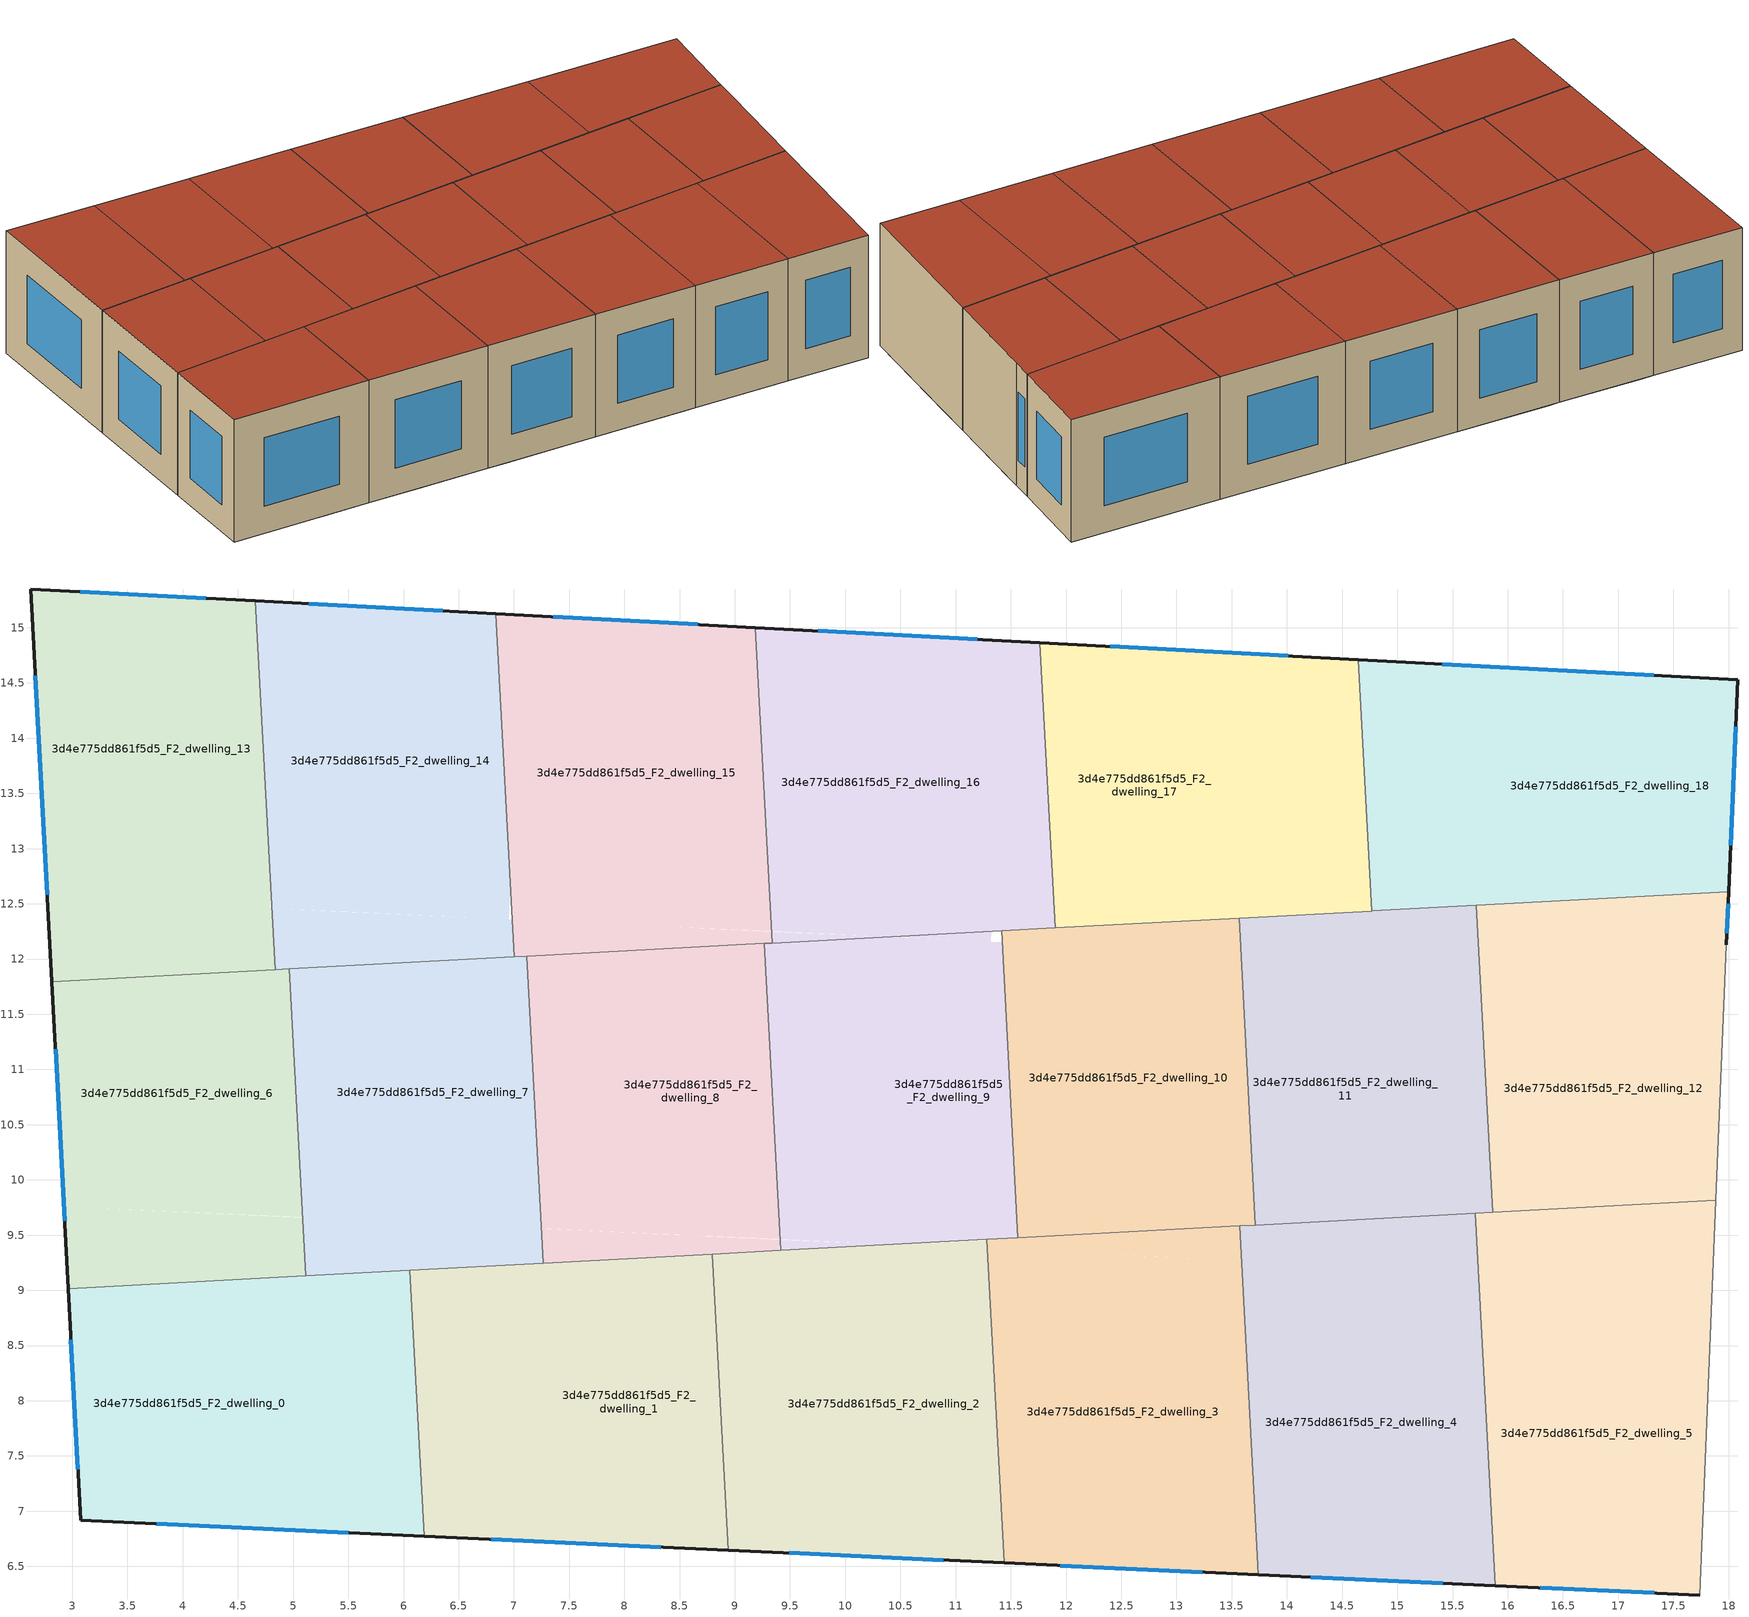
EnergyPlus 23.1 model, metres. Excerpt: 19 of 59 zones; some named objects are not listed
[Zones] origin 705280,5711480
3d4e775dd861f5d5_F2_dwelling_0
 floor to 3d4e775dd861f5d5_F1_dwelling_1 (EU_floor_Construction): 6.06,9.18 6.19,6.77 5.05,6.83 5.16,9.13 z6
 floor adiabatic (EU_floor_Construction): 6.06,9.18 5.16,9.13 5.05,6.83 6.19,6.77 3.08,6.92 2.96,9.02 z6
 wall outside (EU_wall_Construction): 2.96,9.02 3.08,6.92 6.19,6.77 z6:9
 wall to 3d4e775dd861f5d5_F2_dwelling_1 (EU_wall_Construction): 6.19,6.77 6.06,9.18 z6:9
 wall to 3d4e775dd861f5d5_F2_dwelling_6 (EU_wall_Construction): 5.11,9.13 2.96,9.02 z6:9
 wall to 3d4e775dd861f5d5_F2_dwelling_7 (EU_wall_Construction): 6.06,9.18 5.11,9.13 z6:9
 window (EU_Window_Construction): 3.76,6.89 5.5,6.81 / 2.99,8.55 3.05,7.38 z6.66:8.34
 roof outside (EU_roof_Construction): 6.19,6.77 6.06,9.18 2.96,9.02 3.08,6.92 z9
3d4e775dd861f5d5_F2_dwelling_1
 floor to 3d4e775dd861f5d5_F1_dwelling_1 (EU_floor_Construction): 7.28,9.25 7.16,6.73 6.19,6.77 6.06,9.18 z6
 floor to 3d4e775dd861f5d5_F1_dwelling_2 (EU_floor_Construction): 8.8,9.33 8.94,6.65 7.16,6.73 7.28,9.25 z6
 wall outside (EU_wall_Construction): 6.19,6.77 8.94,6.65 z6:9
 wall to 3d4e775dd861f5d5_F2_dwelling_2 (EU_wall_Construction): 8.94,6.65 8.8,9.33 z6:9
 wall to 3d4e775dd861f5d5_F2_dwelling_8 (EU_wall_Construction): 8.8,9.33 7.26,9.25 z6:9
 wall to 3d4e775dd861f5d5_F2_dwelling_7 (EU_wall_Construction): 7.26,9.25 6.06,9.18 z6:9
 window (EU_Window_Construction): 6.79,6.75 8.33,6.68 z6.66:8.34
 roof outside (EU_roof_Construction): 8.94,6.65 8.8,9.33 6.06,9.18 6.19,6.77 z9
3d4e775dd861f5d5_F2_dwelling_10
 floor to 3d4e775dd861f5d5_F1_dwelling_18 (EU_floor_Construction): 13.57,12.37 13.58,12.05 13.52,12.06 13.54,12.37 z6
 floor adiabatic (EU_floor_Construction): 13.57,12.37 13.71,9.59 11.56,9.48 11.42,12.26 13.54,12.37 13.52,12.06 13.58,12.05 z6
 wall to 3d4e775dd861f5d5_F2_dwelling_11 (EU_wall_Construction): 13.71,9.59 13.57,12.37 z6:9
 wall to 3d4e775dd861f5d5_F2_dwelling_9 (EU_wall_Construction): 11.42,12.26 11.56,9.48 z6:9
 wall to 3d4e775dd861f5d5_F2_dwelling_3 (EU_wall_Construction): 11.56,9.48 13.57,9.58 z6:9
 wall to 3d4e775dd861f5d5_F2_dwelling_17 (EU_wall_Construction): 13.57,12.37 11.9,12.28 z6:9
 wall to 3d4e775dd861f5d5_F2_dwelling_4 (EU_wall_Construction): 13.57,9.58 13.71,9.59 z6:9
 wall to 3d4e775dd861f5d5_F2_dwelling_16 (EU_wall_Construction): 11.9,12.28 11.42,12.26 z6:9
 roof outside (EU_roof_Construction): 13.71,9.59 13.57,12.37 11.42,12.26 11.56,9.48 z9
3d4e775dd861f5d5_F2_dwelling_11
 floor to 3d4e775dd861f5d5_F1_dwelling_11 (EU_floor_Construction): 15.46,11.97 15.36,9.68 13.71,9.59 13.58,12.05 z6
 floor to 3d4e775dd861f5d5_F1_dwelling_18 (EU_floor_Construction): 15.72,12.49 15.74,12.05 15.73,11.95 13.58,12.05 13.57,12.37 z6
 floor to 3d4e775dd861f5d5_F1_dwelling_12 (EU_floor_Construction): 15.73,11.95 15.8,10.98 15.86,9.71 15.71,9.7 15.36,9.68 15.46,11.97 z6
 wall to 3d4e775dd861f5d5_F2_dwelling_12 (EU_wall_Construction): 15.86,9.71 15.72,12.49 z6:9
 wall to 3d4e775dd861f5d5_F2_dwelling_4 (EU_wall_Construction): 13.71,9.59 15.71,9.7 z6:9
 wall to 3d4e775dd861f5d5_F2_dwelling_18 (EU_wall_Construction): 15.72,12.49 14.77,12.44 z6:9
 wall to 3d4e775dd861f5d5_F2_dwelling_17 (EU_wall_Construction): 14.77,12.43 13.57,12.37 z6:9
 wall to 3d4e775dd861f5d5_F2_dwelling_5 (EU_wall_Construction): 15.71,9.7 15.86,9.71 z6:9
 roof outside (EU_roof_Construction): 15.86,9.71 15.72,12.49 13.57,12.37 13.71,9.59 z9
3d4e775dd861f5d5_F2_dwelling_12
 floor to 3d4e775dd861f5d5_F1_dwelling_12 (EU_floor_Construction): 17.97,11.85 17.88,9.81 15.86,9.71 15.74,11.95 z6
 floor to 3d4e775dd861f5d5_F1_dwelling_18 (EU_floor_Construction): 15.76,12.49 15.74,12.05 15.72,12.49 z6
 floor to 3d4e775dd861f5d5_F1_dwelling_19 (EU_floor_Construction): 18,12.61 17.98,12.13 17.97,11.85 15.74,11.95 15.74,12.05 15.76,12.49 z6
 wall outside (EU_wall_Construction): 17.98,12.13 18,12.61 z6:9
 wall adiabatic (EU_wall_Construction): 17.88,9.81 17.98,12.13 z6:9
 wall to 3d4e775dd861f5d5_F2_dwelling_5 (EU_wall_Construction): 15.86,9.71 17.88,9.81 z6:9
 wall to 3d4e775dd861f5d5_F2_dwelling_18 (EU_wall_Construction): 18,12.61 15.72,12.49 z6:9
 window (EU_Window_Construction): 17.98,12.24 17.99,12.5 z6.66:8.34
 roof outside (EU_roof_Construction): 17.88,9.81 17.98,12.13 18,12.61 15.72,12.49 15.86,9.71 z9
3d4e775dd861f5d5_F2_dwelling_13
 floor to 3d4e775dd861f5d5_F1_dwelling_13 (EU_floor_Construction): 4.66,15.24 4.8,12.65 4.79,12.46 2.78,12.55 2.62,15.35 z6
 floor to 3d4e775dd861f5d5_F1_dwelling_7 (EU_floor_Construction): 4.81,12.46 4.84,11.9 2.82,11.8 2.78,12.55 4.79,12.46 z6
 wall outside (EU_wall_Construction): 4.66,15.24 2.62,15.35 2.82,11.8 z6:9
 wall to 3d4e775dd861f5d5_F2_dwelling_14 (EU_wall_Construction): 4.84,11.9 4.66,15.24 z6:9
 wall to 3d4e775dd861f5d5_F2_dwelling_6 (EU_wall_Construction): 2.82,11.8 4.84,11.9 z6:9
 window (EU_Window_Construction): 2.67,14.57 2.77,12.58 / 4.21,15.27 3.07,15.33 z6.66:8.34
 roof outside (EU_roof_Construction): 4.84,11.9 4.66,15.24 2.62,15.35 2.82,11.8 z9
3d4e775dd861f5d5_F2_dwelling_14
 floor to 3d4e775dd861f5d5_F1_dwelling_14 (EU_floor_Construction): 6.83,15.13 6.97,12.65 6.95,12.36 4.81,12.46 4.8,12.65 4.92,15.23 z6
 floor to 3d4e775dd861f5d5_F1_dwelling_13 (EU_floor_Construction): 4.92,15.23 4.8,12.65 4.66,15.24 z6
 floor to 3d4e775dd861f5d5_F1_dwelling_8 (EU_floor_Construction): 6.98,12.36 7,12.02 5.4,11.93 5.42,12.43 6.95,12.36 z6
 floor adiabatic (EU_floor_Construction): 5.42,12.43 5.4,11.93 4.84,11.9 4.81,12.46 z6
 wall outside (EU_wall_Construction): 6.83,15.13 4.66,15.24 z6:9
 wall to 3d4e775dd861f5d5_F2_dwelling_15 (EU_wall_Construction): 7,12.02 6.83,15.13 z6:9
 wall to 3d4e775dd861f5d5_F2_dwelling_7 (EU_wall_Construction): 4.97,11.91 7,12.02 z6:9
 wall to 3d4e775dd861f5d5_F2_dwelling_6 (EU_wall_Construction): 4.84,11.9 4.97,11.91 z6:9
 window (EU_Window_Construction): 6.35,15.15 5.14,15.22 z6.66:8.34
 roof outside (EU_roof_Construction): 7,12.02 6.83,15.13 4.66,15.24 4.84,11.9 z9
3d4e775dd861f5d5_F2_dwelling_15
 floor to 3d4e775dd861f5d5_F1_dwelling_15 (EU_floor_Construction): 9.19,15 9.22,14.3 9.13,12.26 6.98,12.36 6.97,12.65 7.08,15.11 z6
 floor to 3d4e775dd861f5d5_F1_dwelling_14 (EU_floor_Construction): 7.08,15.11 6.97,12.65 6.83,15.13 z6
 floor adiabatic (EU_floor_Construction): 9.33,12.25 9.34,12.14 7.92,12.07 7.93,12.31 z6
 floor to 3d4e775dd861f5d5_F1_dwelling_16 (EU_floor_Construction): 9.22,14.3 9.33,12.25 9.13,12.26 z6
 floor to 3d4e775dd861f5d5_F1_dwelling_8 (EU_floor_Construction): 7.93,12.31 7.92,12.07 7,12.02 6.98,12.36 z6
 wall outside (EU_wall_Construction): 9.19,15 6.83,15.13 z6:9
 wall to 3d4e775dd861f5d5_F2_dwelling_16 (EU_wall_Construction): 9.34,12.14 9.19,15 z6:9
 wall to 3d4e775dd861f5d5_F2_dwelling_8 (EU_wall_Construction): 7.12,12.03 9.27,12.14 z6:9
 wall to 3d4e775dd861f5d5_F2_dwelling_7 (EU_wall_Construction): 7,12.02 7.12,12.03 z6:9
 wall to 3d4e775dd861f5d5_F2_dwelling_9 (EU_wall_Construction): 9.27,12.14 9.34,12.14 z6:9
 window (EU_Window_Construction): 8.67,15.03 7.35,15.1 z6.66:8.34
 roof outside (EU_roof_Construction): 9.34,12.14 9.19,15 6.83,15.13 7,12.02 z9
3d4e775dd861f5d5_F2_dwelling_16
 floor to 3d4e775dd861f5d5_F1_dwelling_16 (EU_floor_Construction): 11.44,14.88 11.32,12.25 10.39,12.2 9.33,12.25 9.22,14.3 9.26,15 z6
 floor to 3d4e775dd861f5d5_F1_dwelling_15 (EU_floor_Construction): 9.26,15 9.22,14.3 9.19,15 z6
 floor adiabatic (EU_floor_Construction): 10.38,12.2 9.34,12.14 9.33,12.25 z6
 floor to 3d4e775dd861f5d5_F1_dwelling_17 (EU_floor_Construction): 11.76,14.87 11.9,12.28 11.32,12.25 11.44,14.88 z6
 wall outside (EU_wall_Construction): 11.76,14.87 9.19,15 z6:9
 wall to 3d4e775dd861f5d5_F2_dwelling_17 (EU_wall_Construction): 11.9,12.28 11.76,14.87 z6:9
 wall to 3d4e775dd861f5d5_F2_dwelling_9 (EU_wall_Construction): 9.34,12.14 11.42,12.26 z6:9
 window (EU_Window_Construction): 11.19,14.9 9.76,14.97 z6.66:8.34
 roof outside (EU_roof_Construction): 11.9,12.28 11.76,14.87 9.19,15 9.34,12.14 z9
3d4e775dd861f5d5_F2_dwelling_17
 floor to 3d4e775dd861f5d5_F1_dwelling_17 (EU_floor_Construction): 13.65,14.76 13.54,12.37 11.9,12.28 11.76,14.87 z6
 floor to 3d4e775dd861f5d5_F1_dwelling_18 (EU_floor_Construction): 14.65,14.71 14.77,12.44 13.57,12.37 13.54,12.37 13.65,14.76 z6
 wall outside (EU_wall_Construction): 14.65,14.71 11.76,14.87 z6:9
 wall to 3d4e775dd861f5d5_F2_dwelling_18 (EU_wall_Construction): 14.77,12.43 14.65,14.71 z6:9
 window (EU_Window_Construction): 14.01,14.75 12.4,14.83 z6.66:8.34
 roof outside (EU_roof_Construction): 14.77,12.43 14.65,14.71 11.76,14.87 11.9,12.28 z9
3d4e775dd861f5d5_F2_dwelling_18
 floor to 3d4e775dd861f5d5_F1_dwelling_18 (EU_floor_Construction): 15.86,14.65 15.76,12.49 14.77,12.43 14.65,14.71 z6
 floor to 3d4e775dd861f5d5_F1_dwelling_19 (EU_floor_Construction): 18.08,14.53 18,12.61 15.76,12.49 15.86,14.65 z6
 wall outside (EU_wall_Construction): 18,12.61 18.08,14.53 14.65,14.71 z6:9
 window (EU_Window_Construction): 18.02,13.03 18.06,14.1 / 17.32,14.57 15.41,14.67 z6.66:8.34
 roof outside (EU_roof_Construction): 18,12.61 18.08,14.53 14.65,14.71 14.77,12.43 z9
3d4e775dd861f5d5_F2_dwelling_2
 floor to 3d4e775dd861f5d5_F1_dwelling_2 (EU_floor_Construction): 9.4,9.36 9.28,6.63 8.94,6.65 8.8,9.33 z6
 floor to 3d4e775dd861f5d5_F1_dwelling_3 (EU_floor_Construction): 11.29,9.37 11.41,7.01 11.39,6.53 9.28,6.63 9.4,9.36 10.41,9.41 z6
 floor to 3d4e775dd861f5d5_F1_dwelling_4 (EU_floor_Construction): 11.41,7.01 11.44,6.53 11.39,6.53 z6
 floor to 3d4e775dd861f5d5_F1_dwelling_10 (EU_floor_Construction): 11.28,9.45 11.29,9.37 10.41,9.41 z6
 wall outside (EU_wall_Construction): 8.94,6.65 11.44,6.53 z6:9
 wall to 3d4e775dd861f5d5_F2_dwelling_3 (EU_wall_Construction): 11.44,6.53 11.28,9.46 z6:9
 wall to 3d4e775dd861f5d5_F2_dwelling_9 (EU_wall_Construction): 11.28,9.46 9.41,9.36 z6:9
 wall to 3d4e775dd861f5d5_F2_dwelling_8 (EU_wall_Construction): 9.41,9.36 8.8,9.33 z6:9
 window (EU_Window_Construction): 9.49,6.62 10.89,6.56 z6.66:8.34
 roof outside (EU_roof_Construction): 11.44,6.53 11.28,9.46 8.8,9.33 8.94,6.65 z9
3d4e775dd861f5d5_F2_dwelling_3
 floor to 3d4e775dd861f5d5_F1_dwelling_3 (EU_floor_Construction): 11.52,9.36 11.41,7.01 11.29,9.37 z6
 floor to 3d4e775dd861f5d5_F1_dwelling_4 (EU_floor_Construction): 13.59,9.27 13.61,8.81 13.5,6.44 11.44,6.53 11.41,7.01 11.52,9.36 z6
 floor to 3d4e775dd861f5d5_F1_dwelling_5 (EU_floor_Construction): 13.61,8.81 13.74,6.43 13.5,6.44 z6
 floor to 3d4e775dd861f5d5_F1_dwelling_10 (EU_floor_Construction): 12.84,9.54 12.83,9.3 11.29,9.37 11.28,9.46 z6
 floor to 3d4e775dd861f5d5_F1_dwelling_11 (EU_floor_Construction): 13.57,9.58 13.59,9.27 12.83,9.3 12.84,9.54 z6
 wall outside (EU_wall_Construction): 11.44,6.53 13.74,6.42 z6:9
 wall to 3d4e775dd861f5d5_F2_dwelling_4 (EU_wall_Construction): 13.74,6.42 13.57,9.58 z6:9
 wall to 3d4e775dd861f5d5_F2_dwelling_9 (EU_wall_Construction): 11.56,9.48 11.28,9.46 z6:9
 window (EU_Window_Construction): 11.95,6.51 13.23,6.45 z6.66:8.34
 roof outside (EU_roof_Construction): 13.74,6.42 13.57,9.58 11.28,9.46 11.44,6.53 z9
3d4e775dd861f5d5_F2_dwelling_4
 floor to 3d4e775dd861f5d5_F1_dwelling_5 (EU_floor_Construction): 15.74,9.17 15.74,9.05 15.62,6.34 13.74,6.43 13.61,8.81 13.63,9.27 z6
 floor to 3d4e775dd861f5d5_F1_dwelling_6 (EU_floor_Construction): 15.74,9.05 15.89,6.33 15.62,6.34 z6
 floor to 3d4e775dd861f5d5_F1_dwelling_11 (EU_floor_Construction): 15.36,9.68 15.33,9.19 13.63,9.27 13.59,9.27 13.57,9.58 z6
 floor to 3d4e775dd861f5d5_F1_dwelling_12 (EU_floor_Construction): 15.71,9.7 15.74,9.17 15.33,9.19 15.36,9.68 z6
 floor to 3d4e775dd861f5d5_F1_dwelling_4 (EU_floor_Construction): 13.63,9.27 13.61,8.81 13.59,9.27 z6
 wall outside (EU_wall_Construction): 13.74,6.42 15.89,6.33 z6:9
 wall to 3d4e775dd861f5d5_F2_dwelling_5 (EU_wall_Construction): 15.89,6.33 15.71,9.7 z6:9
 window (EU_Window_Construction): 14.21,6.4 15.41,6.35 z6.66:8.34
 roof outside (EU_roof_Construction): 15.89,6.33 15.71,9.7 13.57,9.58 13.74,6.42 z9
3d4e775dd861f5d5_F2_dwelling_5
 floor to 3d4e775dd861f5d5_F1_dwelling_6 (EU_floor_Construction): 17.85,9.07 17.74,6.24 15.89,6.33 15.74,9.05 15.75,9.17 z6
 floor to 3d4e775dd861f5d5_F1_dwelling_12 (EU_floor_Construction): 17.88,9.81 17.85,9.07 15.74,9.17 15.71,9.7 15.86,9.71 z6
 wall outside (EU_wall_Construction): 15.89,6.33 17.74,6.24 z6:9
 wall adiabatic (EU_wall_Construction): 17.74,6.24 17.88,9.81 z6:9
 window (EU_Window_Construction): 16.3,6.31 17.33,6.26 z6.66:8.34
 roof outside (EU_roof_Construction): 17.74,6.24 17.88,9.81 15.71,9.7 15.89,6.33 z9
3d4e775dd861f5d5_F2_dwelling_6
 floor adiabatic (EU_floor_Construction): 4.97,11.91 5.09,9.66 2.93,9.76 2.82,11.8 z6
 floor to 3d4e775dd861f5d5_F1_dwelling_0 (EU_floor_Construction): 5.09,9.66 5.11,9.13 2.96,9.02 2.93,9.76 z6
 wall outside (EU_wall_Construction): 2.82,11.8 2.96,9.02 z6:9
 wall to 3d4e775dd861f5d5_F2_dwelling_7 (EU_wall_Construction): 5.11,9.13 4.97,11.91 z6:9
 window (EU_Window_Construction): 2.85,11.18 2.93,9.63 z6.66:8.34
 roof outside (EU_roof_Construction): 5.11,9.13 4.97,11.91 2.82,11.8 2.96,9.02 z9
3d4e775dd861f5d5_F2_dwelling_7
 floor to 3d4e775dd861f5d5_F1_dwelling_8 (EU_floor_Construction): 7.12,12.03 7.25,9.56 5.3,9.65 5.4,11.93 z6
 floor to 3d4e775dd861f5d5_F1_dwelling_0 (EU_floor_Construction): 5.18,9.66 5.16,9.13 5.11,9.13 5.09,9.66 z6
 floor to 3d4e775dd861f5d5_F1_dwelling_1 (EU_floor_Construction): 7.25,9.56 7.26,9.25 5.16,9.13 5.18,9.66 z6
 floor adiabatic (EU_floor_Construction): 7.12,12.03 5.4,11.93 5.3,9.65 7.25,9.56 5.09,9.66 5.11,9.16 4.97,11.91 z6
 wall to 3d4e775dd861f5d5_F2_dwelling_8 (EU_wall_Construction): 7.26,9.25 7.12,12.03 z6:9
 roof outside (EU_roof_Construction): 7.26,9.25 7.12,12.03 4.97,11.91 5.11,9.13 z9
3d4e775dd861f5d5_F2_dwelling_8
 floor to 3d4e775dd861f5d5_F1_dwelling_9 (EU_floor_Construction): 9.27,12.14 9.41,9.46 7.81,9.53 7.92,12.07 z6
 floor to 3d4e775dd861f5d5_F1_dwelling_1 (EU_floor_Construction): 7.29,9.56 7.28,9.25 7.26,9.25 7.25,9.56 z6
 floor to 3d4e775dd861f5d5_F1_dwelling_2 (EU_floor_Construction): 9.41,9.46 9.4,9.36 7.28,9.25 7.29,9.56 z6
 floor to 3d4e775dd861f5d5_F1_dwelling_8 (EU_floor_Construction): 7.92,12.07 7.81,9.53 7.25,9.56 7.12,12.03 z6
 wall to 3d4e775dd861f5d5_F2_dwelling_9 (EU_wall_Construction): 9.41,9.36 9.27,12.14 z6:9
 roof outside (EU_roof_Construction): 9.41,9.36 9.27,12.14 7.12,12.03 7.26,9.25 z9
3d4e775dd861f5d5_F2_dwelling_9
 floor to 3d4e775dd861f5d5_F1_dwelling_10 (EU_floor_Construction): 11.42,12.15 11.56,9.48 10.41,9.41 10.31,9.42 10.44,12.2 z6
 floor to 3d4e775dd861f5d5_F1_dwelling_16 (EU_floor_Construction): 11.32,12.25 11.32,12.16 10.39,12.2 z6
 floor to 3d4e775dd861f5d5_F1_dwelling_9 (EU_floor_Construction): 10.44,12.2 10.31,9.42 9.41,9.46 9.27,12.14 10.38,12.2 z6
 floor to 3d4e775dd861f5d5_F1_dwelling_3 (EU_floor_Construction): 10.41,9.41 9.41,9.36 9.41,9.46 z6
 roof outside (EU_roof_Construction): 11.56,9.48 11.42,12.26 9.27,12.14 9.41,9.36 z9
[Building]
EU S2 Campaign: North Axis=0; Terrain=City; Solar Distribution=FullExterior
[Site:Location]
London: Latitude=51.5; Longitude=-0.5; Time Zone=0; Elevation=25
[SizingPeriod:WeatherFileDays]
AnnualSizingPeriod: Begin Month=1; Begin Day of Month=1; End Month=12; End Day of Month=31; Day of Week for Start Day=Monday; Use Weather File Daylight Saving Period=No; Use Weather File Rain and Snow Indicators=No
[MATERIAL]
EU_InternalMass_Material: Roughness=MediumRough; Thickness=0.1; Conductivity=1; Density=1800; Specific Heat=900; Thermal Absorptance=0.9; Solar Absorptance=0.7; Visible Absorptance=0.7
[MATERIAL:NOMASS] Roughness=MediumRough; Thermal Absorptance=0.9; Solar Absorptance=0.7; Visible Absorptance=0.7
Name | Thermal Resistance
EU_wall_NoMass | 3.05077
EU_roof_NoMass; EU_floor_NoMass | 3.35585
[WINDOWMATERIAL:SIMPLEGLAZINGSYSTEM]
EU_Window_SimpleGlazing: UFactor=1.88725; Solar Heat Gain Coefficient=0.72; Visible Transmittance=0.72
[CONSTRUCTION]
EU_wall_Construction: EU_wall_NoMass
EU_roof_Construction: EU_roof_NoMass
EU_floor_Construction: EU_floor_NoMass
EU_InternalMass_Construction: EU_InternalMass_Material
EU_Window_Construction: EU_Window_SimpleGlazing
[ZONE] Type=1; Multiplier=1; Ceiling Height=autocalculate; Floor Area=autocalculate; Part of Total Floor Area=Yes
Name | Volume
3d4e775dd861f5d5_F2_dwelling_0; 3d4e775dd861f5d5_F2_dwelling_2 | 20.9692
3d4e775dd861f5d5_F2_dwelling_1; 3d4e775dd861f5d5_F2_dwelling_13; 3d4e775dd861f5d5_F2_dwelling_3 | 20.9722
3d4e775dd861f5d5_F2_dwelling_10; 3d4e775dd861f5d5_F2_dwelling_11; 3d4e775dd861f5d5_F2_dwelling_9 | 17.9824
3d4e775dd861f5d5_F2_dwelling_12 | 17.9846
3d4e775dd861f5d5_F2_dwelling_14 | 20.9766
3d4e775dd861f5d5_F2_dwelling_15 | 20.9736
3d4e775dd861f5d5_F2_dwelling_16 | 20.9707
3d4e775dd861f5d5_F2_dwelling_17 | 20.97
3d4e775dd861f5d5_F2_dwelling_18 | 20.978
3d4e775dd861f5d5_F2_dwelling_4 | 20.9795
3d4e775dd861f5d5_F2_dwelling_5 | 20.9714
3d4e775dd861f5d5_F2_dwelling_6 | 17.9861
3d4e775dd861f5d5_F2_dwelling_7 | 17.9773
3d4e775dd861f5d5_F2_dwelling_8 | 17.981
[INTERNALMASS] Construction=EU_InternalMass_Construction
Name | Zone or ZoneList | Surface Area
3d4e775dd861f5d5_F2_dwelling_0_EU_InternalMass | 3d4e775dd861f5d5_F2_dwelling_0 | 6.98949
3d4e775dd861f5d5_F2_dwelling_1_EU_InternalMass | 3d4e775dd861f5d5_F2_dwelling_1 | 6.99103
3d4e775dd861f5d5_F2_dwelling_2_EU_InternalMass | 3d4e775dd861f5d5_F2_dwelling_2 | 6.98978
3d4e775dd861f5d5_F2_dwelling_3_EU_InternalMass | 3d4e775dd861f5d5_F2_dwelling_3 | 6.99033
3d4e775dd861f5d5_F2_dwelling_4_EU_InternalMass | 3d4e775dd861f5d5_F2_dwelling_4 | 6.99339
3d4e775dd861f5d5_F2_dwelling_5_EU_InternalMass | 3d4e775dd861f5d5_F2_dwelling_5 | 6.99041
3d4e775dd861f5d5_F2_dwelling_6_EU_InternalMass | 3d4e775dd861f5d5_F2_dwelling_6 | 5.99547
3d4e775dd861f5d5_F2_dwelling_7_EU_InternalMass | 3d4e775dd861f5d5_F2_dwelling_7 | 5.99269
3d4e775dd861f5d5_F2_dwelling_8_EU_InternalMass | 3d4e775dd861f5d5_F2_dwelling_8 | 5.99402
3d4e775dd861f5d5_F2_dwelling_9_EU_InternalMass | 3d4e775dd861f5d5_F2_dwelling_9 | 5.99402
3d4e775dd861f5d5_F2_dwelling_10_EU_InternalMass | 3d4e775dd861f5d5_F2_dwelling_10 | 5.99402
3d4e775dd861f5d5_F2_dwelling_11_EU_InternalMass | 3d4e775dd861f5d5_F2_dwelling_11 | 5.99402
3d4e775dd861f5d5_F2_dwelling_12_EU_InternalMass | 3d4e775dd861f5d5_F2_dwelling_12 | 5.99506
3d4e775dd861f5d5_F2_dwelling_13_EU_InternalMass | 3d4e775dd861f5d5_F2_dwelling_13 | 6.99052
3d4e775dd861f5d5_F2_dwelling_14_EU_InternalMass | 3d4e775dd861f5d5_F2_dwelling_14 | 6.9923
3d4e775dd861f5d5_F2_dwelling_15_EU_InternalMass | 3d4e775dd861f5d5_F2_dwelling_15 | 6.9913
3d4e775dd861f5d5_F2_dwelling_16_EU_InternalMass | 3d4e775dd861f5d5_F2_dwelling_16 | 6.9904
3d4e775dd861f5d5_F2_dwelling_17_EU_InternalMass | 3d4e775dd861f5d5_F2_dwelling_17 | 6.98989
3d4e775dd861f5d5_F2_dwelling_18_EU_InternalMass | 3d4e775dd861f5d5_F2_dwelling_18 | 6.99272
[OTHEREQUIPMENT] Fuel Type=Electricity; Design Level Calculation Method=Watts/Area; Power per Zone Floor Area=1; Fraction Latent=0; Fraction Radiant=0; Fraction Lost=0; Carbon Dioxide Generation Rate=0; EndUse Subcategory=EU_Step8_InternalGains
Name | Zone or ZoneList or Space or SpaceList | Schedule
EU_Step8_InternalGain_3d4e775dd861f5d5_F2_dwelling_0_f000 | 3d4e775dd861f5d5_F2_dwelling_0 | EU_Step8_GainSchedule_3d4e775dd861f5d5_F2_dwelling_0_f000
EU_Step8_InternalGain_3d4e775dd861f5d5_F2_dwelling_1_f000 | 3d4e775dd861f5d5_F2_dwelling_1 | EU_Step8_GainSchedule_3d4e775dd861f5d5_F2_dwelling_1_f000
EU_Step8_InternalGain_3d4e775dd861f5d5_F2_dwelling_2_f000 | 3d4e775dd861f5d5_F2_dwelling_2 | EU_Step8_GainSchedule_3d4e775dd861f5d5_F2_dwelling_2_f000
EU_Step8_InternalGain_3d4e775dd861f5d5_F2_dwelling_3_f000 | 3d4e775dd861f5d5_F2_dwelling_3 | EU_Step8_GainSchedule_3d4e775dd861f5d5_F2_dwelling_3_f000
EU_Step8_InternalGain_3d4e775dd861f5d5_F2_dwelling_4_f000 | 3d4e775dd861f5d5_F2_dwelling_4 | EU_Step8_GainSchedule_3d4e775dd861f5d5_F2_dwelling_4_f000
EU_Step8_InternalGain_3d4e775dd861f5d5_F2_dwelling_5_f000 | 3d4e775dd861f5d5_F2_dwelling_5 | EU_Step8_GainSchedule_3d4e775dd861f5d5_F2_dwelling_5_f000
EU_Step8_InternalGain_3d4e775dd861f5d5_F2_dwelling_6_f000 | 3d4e775dd861f5d5_F2_dwelling_6 | EU_Step8_GainSchedule_3d4e775dd861f5d5_F2_dwelling_6_f000
EU_Step8_InternalGain_3d4e775dd861f5d5_F2_dwelling_7_f000 | 3d4e775dd861f5d5_F2_dwelling_7 | EU_Step8_GainSchedule_3d4e775dd861f5d5_F2_dwelling_7_f000
EU_Step8_InternalGain_3d4e775dd861f5d5_F2_dwelling_8_f000 | 3d4e775dd861f5d5_F2_dwelling_8 | EU_Step8_GainSchedule_3d4e775dd861f5d5_F2_dwelling_8_f000
EU_Step8_InternalGain_3d4e775dd861f5d5_F2_dwelling_9_f000 | 3d4e775dd861f5d5_F2_dwelling_9 | EU_Step8_GainSchedule_3d4e775dd861f5d5_F2_dwelling_9_f000
EU_Step8_InternalGain_3d4e775dd861f5d5_F2_dwelling_10_f000 | 3d4e775dd861f5d5_F2_dwelling_10 | EU_Step8_GainSchedule_3d4e775dd861f5d5_F2_dwelling_10_f000
EU_Step8_InternalGain_3d4e775dd861f5d5_F2_dwelling_11_f000 | 3d4e775dd861f5d5_F2_dwelling_11 | EU_Step8_GainSchedule_3d4e775dd861f5d5_F2_dwelling_11_f000
EU_Step8_InternalGain_3d4e775dd861f5d5_F2_dwelling_12_f000 | 3d4e775dd861f5d5_F2_dwelling_12 | EU_Step8_GainSchedule_3d4e775dd861f5d5_F2_dwelling_12_f000
EU_Step8_InternalGain_3d4e775dd861f5d5_F2_dwelling_13_f000 | 3d4e775dd861f5d5_F2_dwelling_13 | EU_Step8_GainSchedule_3d4e775dd861f5d5_F2_dwelling_13_f000
EU_Step8_InternalGain_3d4e775dd861f5d5_F2_dwelling_14_f000 | 3d4e775dd861f5d5_F2_dwelling_14 | EU_Step8_GainSchedule_3d4e775dd861f5d5_F2_dwelling_14_f000
EU_Step8_InternalGain_3d4e775dd861f5d5_F2_dwelling_15_f000 | 3d4e775dd861f5d5_F2_dwelling_15 | EU_Step8_GainSchedule_3d4e775dd861f5d5_F2_dwelling_15_f000
EU_Step8_InternalGain_3d4e775dd861f5d5_F2_dwelling_16_f000 | 3d4e775dd861f5d5_F2_dwelling_16 | EU_Step8_GainSchedule_3d4e775dd861f5d5_F2_dwelling_16_f000
EU_Step8_InternalGain_3d4e775dd861f5d5_F2_dwelling_17_f000 | 3d4e775dd861f5d5_F2_dwelling_17 | EU_Step8_GainSchedule_3d4e775dd861f5d5_F2_dwelling_17_f000
EU_Step8_InternalGain_3d4e775dd861f5d5_F2_dwelling_18_f000 | 3d4e775dd861f5d5_F2_dwelling_18 | EU_Step8_GainSchedule_3d4e775dd861f5d5_F2_dwelling_18_f000
[ZONEVENTILATION:DESIGNFLOWRATE] Schedule=EU_AlwaysOn; Design Flow Rate Calculation Method=AirChanges/Hour; Air Changes per Hour=0.496645; Ventilation Type=Natural; Fan Pressure Rise=0; Fan Total Efficiency=1; Constant Term Coefficient=1; Temperature Term Coefficient=0; Velocity Term Coefficient=0; Velocity Squared Term Coefficient=0; Minimum Indoor Temperature=-100; Maximum Indoor Temperature=100; Delta Temperature=-100; Minimum Outdoor Temperature=-100; Maximum Outdoor Temperature=100; Maximum Wind Speed=40
Name | Zone or ZoneList or Space or SpaceList
EU_ConstantAir_3d4e775dd861f5d5_F2_dwelling_0 | 3d4e775dd861f5d5_F2_dwelling_0
EU_ConstantAir_3d4e775dd861f5d5_F2_dwelling_1 | 3d4e775dd861f5d5_F2_dwelling_1
EU_ConstantAir_3d4e775dd861f5d5_F2_dwelling_2 | 3d4e775dd861f5d5_F2_dwelling_2
EU_ConstantAir_3d4e775dd861f5d5_F2_dwelling_3 | 3d4e775dd861f5d5_F2_dwelling_3
EU_ConstantAir_3d4e775dd861f5d5_F2_dwelling_4 | 3d4e775dd861f5d5_F2_dwelling_4
EU_ConstantAir_3d4e775dd861f5d5_F2_dwelling_5 | 3d4e775dd861f5d5_F2_dwelling_5
EU_ConstantAir_3d4e775dd861f5d5_F2_dwelling_6 | 3d4e775dd861f5d5_F2_dwelling_6
EU_ConstantAir_3d4e775dd861f5d5_F2_dwelling_7 | 3d4e775dd861f5d5_F2_dwelling_7
EU_ConstantAir_3d4e775dd861f5d5_F2_dwelling_8 | 3d4e775dd861f5d5_F2_dwelling_8
EU_ConstantAir_3d4e775dd861f5d5_F2_dwelling_9 | 3d4e775dd861f5d5_F2_dwelling_9
EU_ConstantAir_3d4e775dd861f5d5_F2_dwelling_10 | 3d4e775dd861f5d5_F2_dwelling_10
EU_ConstantAir_3d4e775dd861f5d5_F2_dwelling_11 | 3d4e775dd861f5d5_F2_dwelling_11
EU_ConstantAir_3d4e775dd861f5d5_F2_dwelling_12 | 3d4e775dd861f5d5_F2_dwelling_12
EU_ConstantAir_3d4e775dd861f5d5_F2_dwelling_13 | 3d4e775dd861f5d5_F2_dwelling_13
EU_ConstantAir_3d4e775dd861f5d5_F2_dwelling_14 | 3d4e775dd861f5d5_F2_dwelling_14
EU_ConstantAir_3d4e775dd861f5d5_F2_dwelling_15 | 3d4e775dd861f5d5_F2_dwelling_15
EU_ConstantAir_3d4e775dd861f5d5_F2_dwelling_16 | 3d4e775dd861f5d5_F2_dwelling_16
EU_ConstantAir_3d4e775dd861f5d5_F2_dwelling_17 | 3d4e775dd861f5d5_F2_dwelling_17
EU_ConstantAir_3d4e775dd861f5d5_F2_dwelling_18 | 3d4e775dd861f5d5_F2_dwelling_18
[HVACTEMPLATE:ZONE:IDEALLOADSAIRSYSTEM] System Availability Schedule=EU_AlwaysOn; Maximum Heating Supply Air Temperature=50; Minimum Cooling Supply Air Temperature=13; Maximum Heating Supply Air Humidity Ratio=0.0156; Minimum Cooling Supply Air Humidity Ratio=0.0077; Heating Limit=NoLimit; Cooling Limit=NoLimit; Heating Availability Schedule=EU_AlwaysOn; Cooling Availability Schedule=EU_CoolingOff; Dehumidification Control Type=ConstantSensibleHeatRatio; Cooling Sensible Heat Ratio=0.7; Dehumidification Setpoint=60; Humidification Control Type=None; Humidification Setpoint=30; Outdoor Air Method=None; Outdoor Air Flow Rate per Person=0.00944; Outdoor Air Flow Rate per Zone Floor Area=0; Outdoor Air Flow Rate per Zone=0; Demand Controlled Ventilation Type=None; Outdoor Air Economizer Type=NoEconomizer; Heat Recovery Type=None; Sensible Heat Recovery Effectiveness=0.7; Latent Heat Recovery Effectiveness=0.65
Name | Template Thermostat
3d4e775dd861f5d5_F2_dwelling_0 | EU_HeatOnly_3d4e775dd861f5d5_F2_dwelling_0
3d4e775dd861f5d5_F2_dwelling_1 | EU_HeatOnly_3d4e775dd861f5d5_F2_dwelling_1
3d4e775dd861f5d5_F2_dwelling_2 | EU_HeatOnly_3d4e775dd861f5d5_F2_dwelling_2
3d4e775dd861f5d5_F2_dwelling_3 | EU_HeatOnly_3d4e775dd861f5d5_F2_dwelling_3
3d4e775dd861f5d5_F2_dwelling_4 | EU_HeatOnly_3d4e775dd861f5d5_F2_dwelling_4
3d4e775dd861f5d5_F2_dwelling_5 | EU_HeatOnly_3d4e775dd861f5d5_F2_dwelling_5
3d4e775dd861f5d5_F2_dwelling_6 | EU_HeatOnly_3d4e775dd861f5d5_F2_dwelling_6
3d4e775dd861f5d5_F2_dwelling_7 | EU_HeatOnly_3d4e775dd861f5d5_F2_dwelling_7
3d4e775dd861f5d5_F2_dwelling_8 | EU_HeatOnly_3d4e775dd861f5d5_F2_dwelling_8
3d4e775dd861f5d5_F2_dwelling_9 | EU_HeatOnly_3d4e775dd861f5d5_F2_dwelling_9
3d4e775dd861f5d5_F2_dwelling_10 | EU_HeatOnly_3d4e775dd861f5d5_F2_dwelling_10
3d4e775dd861f5d5_F2_dwelling_11 | EU_HeatOnly_3d4e775dd861f5d5_F2_dwelling_11
3d4e775dd861f5d5_F2_dwelling_12 | EU_HeatOnly_3d4e775dd861f5d5_F2_dwelling_12
3d4e775dd861f5d5_F2_dwelling_13 | EU_HeatOnly_3d4e775dd861f5d5_F2_dwelling_13
3d4e775dd861f5d5_F2_dwelling_14 | EU_HeatOnly_3d4e775dd861f5d5_F2_dwelling_14
3d4e775dd861f5d5_F2_dwelling_15 | EU_HeatOnly_3d4e775dd861f5d5_F2_dwelling_15
3d4e775dd861f5d5_F2_dwelling_16 | EU_HeatOnly_3d4e775dd861f5d5_F2_dwelling_16
3d4e775dd861f5d5_F2_dwelling_17 | EU_HeatOnly_3d4e775dd861f5d5_F2_dwelling_17
3d4e775dd861f5d5_F2_dwelling_18 | EU_HeatOnly_3d4e775dd861f5d5_F2_dwelling_18
[SIZING:ZONE] Zone Cooling Design Supply Air Temperature Input Method=SupplyAirTemperature; Zone Cooling Design Supply Air Temperature=13; Zone Heating Design Supply Air Temperature Input Method=SupplyAirTemperature; Zone Heating Design Supply Air Temperature=50; Zone Cooling Design Supply Air Humidity Ratio=0.008; Zone Heating Design Supply Air Humidity Ratio=0.008; Cooling Design Air Flow Method=DesignDay; Cooling Design Air Flow Rate=0; Cooling Minimum Air Flow per Zone Floor Area=0.000762; Cooling Minimum Air Flow=0; Cooling Minimum Air Flow Fraction=0.2; Heating Design Air Flow Method=DesignDay; Heating Design Air Flow Rate=0; Heating Maximum Air Flow per Zone Floor Area=0.002032; Heating Maximum Air Flow=0.141576; Heating Maximum Air Flow Fraction=0.3; Account for Dedicated Outdoor Air System=No; Dedicated Outdoor Air System Control Strategy=NeutralSupplyAir; Dedicated Outdoor Air Low Setpoint Temperature for Design=autosize; Dedicated Outdoor Air High Setpoint Temperature for Design=autosize; Zone Load Sizing Method=Sensible Load Only No Latent Load; Zone Latent Cooling Design Supply Air Humidity Ratio Input Method=HumidityRatioDifference; Zone Cooling Design Supply Air Humidity Ratio Difference=0.005; Zone Latent Heating Design Supply Air Humidity Ratio Input Method=HumidityRatioDifference; Zone Humidification Design Supply Air Humidity Ratio Difference=0.005
3d4e775dd861f5d5_F2_dwelling_0; 3d4e775dd861f5d5_F2_dwelling_1; 3d4e775dd861f5d5_F2_dwelling_2; 3d4e775dd861f5d5_F2_dwelling_3; 3d4e775dd861f5d5_F2_dwelling_4; 3d4e775dd861f5d5_F2_dwelling_5; 3d4e775dd861f5d5_F2_dwelling_6; 3d4e775dd861f5d5_F2_dwelling_7; 3d4e775dd861f5d5_F2_dwelling_8; 3d4e775dd861f5d5_F2_dwelling_9; 3d4e775dd861f5d5_F2_dwelling_10; 3d4e775dd861f5d5_F2_dwelling_11; 3d4e775dd861f5d5_F2_dwelling_12; 3d4e775dd861f5d5_F2_dwelling_13; 3d4e775dd861f5d5_F2_dwelling_14; 3d4e775dd861f5d5_F2_dwelling_15; 3d4e775dd861f5d5_F2_dwelling_16; 3d4e775dd861f5d5_F2_dwelling_17; 3d4e775dd861f5d5_F2_dwelling_18
[SCHEDULE:CONSTANT]
Name | Hourly Value
EU_AlwaysOn | 1
EU_CoolingOff | 0
[SCHEDULE:FILE] Column Number=1; Rows to Skip at Top=0; Number of Hours of Data=8760; Column Separator=Comma; Interpolate to Timestep=No; Minutes per Item=60; Adjust Schedule for Daylight Savings=Yes
Name | File
EU_Step8_GainSchedule_3d4e775dd861f5d5_F2_dwelling_0_f000 | ../../schedules/3d4e775dd861f5d5/3d4e775dd861f5d5_F2_dwelling_0_f000_gain.csv
EU_Step8_GainSchedule_3d4e775dd861f5d5_F2_dwelling_1_f000 | ../../schedules/3d4e775dd861f5d5/3d4e775dd861f5d5_F2_dwelling_1_f000_gain.csv
EU_Step8_GainSchedule_3d4e775dd861f5d5_F2_dwelling_2_f000 | ../../schedules/3d4e775dd861f5d5/3d4e775dd861f5d5_F2_dwelling_2_f000_gain.csv
EU_Step8_GainSchedule_3d4e775dd861f5d5_F2_dwelling_3_f000 | ../../schedules/3d4e775dd861f5d5/3d4e775dd861f5d5_F2_dwelling_3_f000_gain.csv
EU_Step8_GainSchedule_3d4e775dd861f5d5_F2_dwelling_4_f000 | ../../schedules/3d4e775dd861f5d5/3d4e775dd861f5d5_F2_dwelling_4_f000_gain.csv
EU_Step8_GainSchedule_3d4e775dd861f5d5_F2_dwelling_5_f000 | ../../schedules/3d4e775dd861f5d5/3d4e775dd861f5d5_F2_dwelling_5_f000_gain.csv
EU_Step8_GainSchedule_3d4e775dd861f5d5_F2_dwelling_6_f000 | ../../schedules/3d4e775dd861f5d5/3d4e775dd861f5d5_F2_dwelling_6_f000_gain.csv
EU_Step8_GainSchedule_3d4e775dd861f5d5_F2_dwelling_7_f000 | ../../schedules/3d4e775dd861f5d5/3d4e775dd861f5d5_F2_dwelling_7_f000_gain.csv
EU_Step8_GainSchedule_3d4e775dd861f5d5_F2_dwelling_8_f000 | ../../schedules/3d4e775dd861f5d5/3d4e775dd861f5d5_F2_dwelling_8_f000_gain.csv
EU_Step8_GainSchedule_3d4e775dd861f5d5_F2_dwelling_9_f000 | ../../schedules/3d4e775dd861f5d5/3d4e775dd861f5d5_F2_dwelling_9_f000_gain.csv
EU_Step8_GainSchedule_3d4e775dd861f5d5_F2_dwelling_10_f000 | ../../schedules/3d4e775dd861f5d5/3d4e775dd861f5d5_F2_dwelling_10_f000_gain.csv
EU_Step8_GainSchedule_3d4e775dd861f5d5_F2_dwelling_11_f000 | ../../schedules/3d4e775dd861f5d5/3d4e775dd861f5d5_F2_dwelling_11_f000_gain.csv
EU_Step8_GainSchedule_3d4e775dd861f5d5_F2_dwelling_12_f000 | ../../schedules/3d4e775dd861f5d5/3d4e775dd861f5d5_F2_dwelling_12_f000_gain.csv
EU_Step8_GainSchedule_3d4e775dd861f5d5_F2_dwelling_13_f000 | ../../schedules/3d4e775dd861f5d5/3d4e775dd861f5d5_F2_dwelling_13_f000_gain.csv
EU_Step8_GainSchedule_3d4e775dd861f5d5_F2_dwelling_14_f000 | ../../schedules/3d4e775dd861f5d5/3d4e775dd861f5d5_F2_dwelling_14_f000_gain.csv
EU_Step8_GainSchedule_3d4e775dd861f5d5_F2_dwelling_15_f000 | ../../schedules/3d4e775dd861f5d5/3d4e775dd861f5d5_F2_dwelling_15_f000_gain.csv
EU_Step8_GainSchedule_3d4e775dd861f5d5_F2_dwelling_16_f000 | ../../schedules/3d4e775dd861f5d5/3d4e775dd861f5d5_F2_dwelling_16_f000_gain.csv
EU_Step8_GainSchedule_3d4e775dd861f5d5_F2_dwelling_17_f000 | ../../schedules/3d4e775dd861f5d5/3d4e775dd861f5d5_F2_dwelling_17_f000_gain.csv
EU_Step8_GainSchedule_3d4e775dd861f5d5_F2_dwelling_18_f000 | ../../schedules/3d4e775dd861f5d5/3d4e775dd861f5d5_F2_dwelling_18_f000_gain.csv
